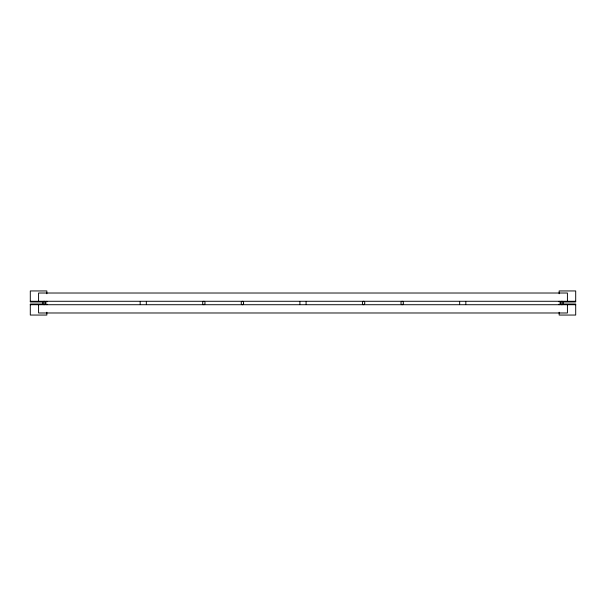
<?xml version="1.0" encoding="UTF-8"?>
<svg xmlns="http://www.w3.org/2000/svg" width="606" height="606" viewBox="0 0 606 606"><rect width="100%" height="100%" fill="white"/><g stroke="black" fill="none" stroke-linecap="round" stroke-linejoin="round"><path stroke-width="0.91" d="M140.16 304.22L140.16 301.78M146.326 301.78L146.326 304.22M299.917 304.22L299.917 301.78M306.083 301.78L306.083 304.22M459.674 304.22L459.674 301.78M465.84 301.78L465.84 304.22M30.3 301.28L575.7 301.28M30.3 304.72L575.7 304.72M567.421 301.28L567.421 293.016L38.579 293.016L38.579 301.28M567.421 304.72L567.421 312.984L38.579 312.984L38.579 304.72M559.149 293.766L559.149 290.948L575.7 290.948L575.7 301.97L559.149 301.97L559.149 301.28M559.149 304.72L559.149 304.03L575.7 304.03L575.7 315.052L559.149 315.052L559.149 312.234M46.851 293.766L46.851 290.948L30.3 290.948L30.3 301.97L46.851 301.97L46.851 301.28M46.851 304.72L46.851 304.03L30.3 304.03L30.3 315.052L46.851 315.052L46.851 312.234M562.519 301.508A1.72 1.22 -90 0 1 562.519 304.492M562.232 304.666A1.72 1.22 -90 0 1 560.694 303A1.72 1.22 -90 0 1 562.232 301.334M43.768 301.334A1.72 1.22 -90 0 1 45.306 303A1.72 1.22 -90 0 1 43.768 304.666M43.48 304.492A1.72 1.22 -90 0 1 43.48 301.508M204.699 304.22A1.72 1.22 -90 0 0 204.154 301.334A1.72 1.22 -90 0 0 202.669 303.447A1.72 1.22 -90 0 0 204.699 304.22M403.02 304.22A1.72 1.22 -90 0 0 402.475 301.334A1.72 1.22 -90 0 0 400.983 303.447A1.72 1.22 -90 0 0 403.02 304.22M364.456 304.22A1.72 1.22 -90 0 0 363.911 301.334A1.72 1.22 -90 0 0 362.418 303.447A1.72 1.22 -90 0 0 364.456 304.22M243.46 303.864A1.72 1.22 -90 0 0 242.4 301.28A1.72 1.22 -90 0 0 241.347 303.864A1.72 1.22 -90 0 0 243.46 303.864"/></g></svg>
